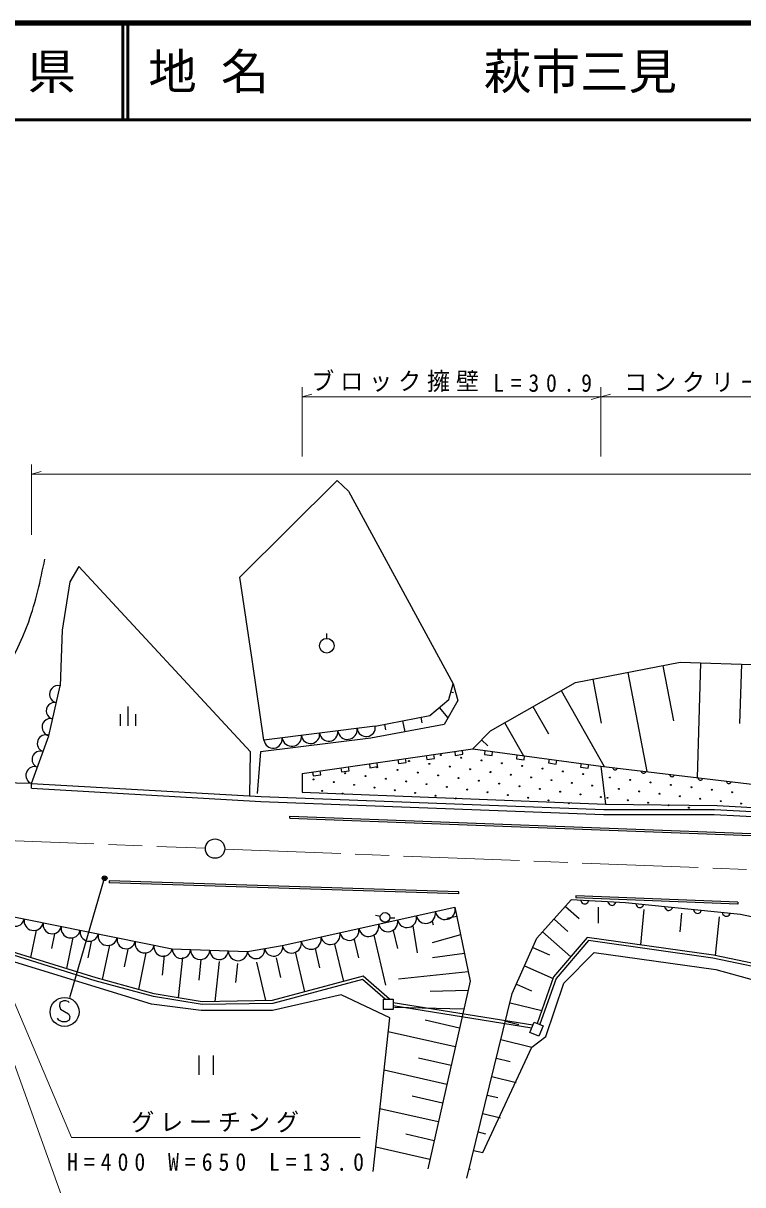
# Model space of a CAD drawing. Units: millimetres, scale not verified. Extents: x 40000 to 680000, y 20000 to 380000.
# Drawn here: x 357444 to 431830, y 259832 to 380000 of the extents above; entities that cross this region are included whole.
import ezdxf
from ezdxf.enums import TextEntityAlignment as Align

# ---------------------------------------------------------------- set-up
doc = ezdxf.new("R2010")
doc.units = ezdxf.units.MM
doc.header["$LTSCALE"] = 1000
doc.linetypes.add('CHAIN', pattern=[18.5, 12, -1.5, 3.5, -1.5])
for name, color, linetype, lineweight in [('M-BGD', 7, 'Continuous', 25), ('M-BMK', 2, 'CHAIN', 13), ('M-BMK-SRVR', 3, 'Continuous', 25), ('M-STR-HTXT', 7, 'Continuous', 13), ('M-STR-STRC', 7, 'Continuous', 25), ('M-TTL', 2, 'Continuous', 140), ('M-TTL-LINE', 7, 'Continuous', 50)]:
    doc.layers.add(name, color=color, linetype=linetype, lineweight=lineweight)
doc.layers.add('M-TTL-TXT', color=7, linetype='Continuous')
doc.styles.add('ＭＳ ゴシック', font='')
doc.styles.get('ＭＳ ゴシック').set_extended_font_data('MS Gothic')

msp = doc.modelspace()

# ---------------------------------------------------------------- linework, layer by layer
at = {"layer": 'M-BGD'}
for p, q in [((388825, 316358), (388825, 316878)), ((427475, 313817), (427107, 301948)), ((431698, 313686), (431509, 307563)), ((419944, 312835), (421927, 302573)), ((423557, 313533), (424661, 307821)), ((360083, 306288), (361262, 311460)), ((416330, 312137), (417209, 307586)), ((401662, 310845), (401911, 310774)), ((413061, 310958), (417515, 303105)), ((368263, 309313), (368263, 307313)), ((400450, 309203), (401347, 308135)), ((410137, 309299), (411736, 306479)), ((367463, 308513), (367463, 307313)), ((369063, 308513), (369063, 307313)), ((396656, 307826), (396881, 306687)), ((398534, 308196), (398648, 307616)), ((407212, 307641), (409153, 304218)), ((393840, 307270), (382316, 305829)), ((394778, 307455), (394889, 306896)), ((358310, 301345), (360083, 306288)), ((404832, 305865), (405472, 305245)), ((417166, 303147), (461235, 297831)), ((417166, 303147), (417628, 299218)), ((385003, 297776), (385010, 297976)), ((385003, 297776), (439555, 295694)), ((385010, 297976), (439562, 295894)), ((366344, 291282), (366337, 291082)), ((402471, 289927), (366337, 291082)), ((402477, 290127), (366344, 291282)), ((402471, 289927), (402477, 290127)), ((414583, 289709), (414575, 289509)), ((431338, 289065), (414583, 289709)), ((349910, 288891), (372854, 284231)), ((384223, 284582), (402060, 288540)), ((413495, 288633), (414919, 287364)), ((431331, 288865), (414575, 289509)), ((416894, 288552), (416875, 286907)), ((431338, 289065), (431331, 288865)), ((394363, 287582), (393871, 287674)), ((395353, 287465), (395853, 287441)), ((402258, 287585), (401248, 287376)), ((412316, 287311), (413753, 286029)), ((421619, 288323), (421247, 284645)), ((425504, 287930), (425310, 286015)), ((429389, 287537), (428985, 283545)), ((358788, 286180), (358202, 283350)), ((395698, 286141), (396128, 284292)), ((397718, 286611), (398177, 283831)), ((399737, 287080), (399823, 286711)), ((360679, 285789), (360366, 284279)), ((362570, 285397), (361905, 282189)), ((364460, 285006), (364108, 283307)), ((391658, 285201), (392102, 283296)), ((393678, 285671), (394882, 280495)), ((402654, 285674), (399710, 284853)), ((411136, 285988), (414040, 283398)), ((366351, 284614), (365613, 281053)), ((368241, 284223), (367861, 282386)), ((370132, 283831), (369348, 280045)), ((372854, 284231), (380615, 283981)), ((380615, 283981), (384223, 284582)), ((385599, 283792), (386530, 279788)), ((387619, 284262), (388077, 282292)), ((389639, 284732), (390540, 280856)), ((403050, 283762), (399749, 283320)), ((410123, 284377), (411844, 283609)), ((372024, 283534), (371808, 281517)), ((373919, 283330), (373473, 279184)), ((375813, 283127), (375585, 280997)), ((377708, 282923), (377264, 278791)), ((379602, 282720), (379393, 280773)), ((381560, 282853), (382482, 278886)), ((383579, 283323), (384052, 281288)), ((409275, 282476), (412218, 281164)), ((403446, 281851), (396250, 281118)), ((408428, 280576), (409975, 279886)), ((403425, 279925), (399513, 279821)), ((410132, 276331), (395694, 278658)), ((410015, 276046), (395694, 278354)), ((402986, 277984), (395818, 278170)), ((407769, 278671), (411050, 277864)), ((402548, 276042), (398990, 276845)), ((407299, 276760), (408666, 276424)), ((402109, 274101), (395174, 275667)), ((406829, 274849), (410034, 274061)), ((375586, 273218), (375586, 271218)), ((377106, 271218), (377106, 273218)), ((401671, 272159), (398315, 272917)), ((406360, 272939), (407792, 272587)), ((401233, 270218), (394745, 271683)), ((405890, 271028), (408413, 270407)), ((400794, 268276), (397662, 268983)), ((405420, 269118), (406511, 268849)), ((400356, 266335), (394316, 267698)), ((404950, 267207), (406793, 266754)), ((399917, 264393), (397009, 265050)), ((404480, 265297), (405231, 265112)), ((399479, 262452), (393887, 263714)), ((404010, 263386), (404957, 263153)), ((403540, 261475), (403698, 261437))]:
    msp.add_line(p, q, dxfattribs=at)
for points in [[(382316, 305829), (381154, 313933), (379825, 322691), (389912, 332699), (391084, 331604), (401897, 311666), (402366, 309946), (400958, 307443), (393374, 306036)], [(380863, 300094), (380942, 304629), (363192, 323785), (362254, 322222), (361472, 317217), (361262, 311460)], [(403915, 304919), (405750, 306811), (414523, 311787), (425364, 313882), (433810, 313621), (444351, 312180), (449720, 309365), (457745, 303996), (463638, 297580)], [(393840, 307270), (399473, 308382), (401427, 310024), (401897, 311666)], [(393374, 306036), (381958, 304629), (381645, 300328)], [(386272, 302376), (403915, 304919), (417166, 303147)], [(399108, 304226), (399165, 303830), (399957, 303944), (399900, 304340)], [(402048, 304650), (402105, 304254), (402897, 304368), (402840, 304764)], [(405175, 304750), (405122, 304354), (405915, 304248), (405968, 304644)], [(408487, 304307), (408434, 303911), (409227, 303805), (409280, 304201)], [(390286, 302955), (390343, 302559), (391135, 302673), (391078, 303069)], [(393227, 303379), (393284, 302983), (394076, 303097), (394019, 303493)], [(396167, 303803), (396224, 303407), (397016, 303521), (396959, 303917)], [(411800, 303864), (411747, 303468), (412540, 303362), (412593, 303758)], [(415113, 303421), (415060, 303025), (415853, 302919), (415906, 303315)], [(418387, 303000), (418400, 302938), (418423, 302884), (418467, 302829), (418513, 302793), (418570, 302766), (418650, 302756), (418712, 302769), (418765, 302793), (418821, 302837), (418856, 302883), (418883, 302940)], [(386272, 302376), (386272, 300450), (417628, 299218), (429185, 299064), (461235, 297292), (461235, 297831)], [(387346, 302531), (387403, 302135), (388195, 302250), (388138, 302645)], [(421325, 302645), (421338, 302583), (421361, 302530), (421405, 302474), (421451, 302439), (421508, 302412), (421588, 302402), (421650, 302415), (421703, 302439), (421758, 302482), (421794, 302528), (421821, 302585)], [(424263, 302291), (424275, 302229), (424299, 302176), (424343, 302120), (424389, 302084), (424446, 302057), (424526, 302048), (424588, 302060), (424641, 302084), (424696, 302128), (424732, 302174), (424759, 302231)], [(427201, 301936), (427213, 301874), (427237, 301821), (427281, 301766), (427327, 301730), (427384, 301703), (427463, 301693), (427525, 301706), (427579, 301730), (427634, 301773), (427670, 301819), (427697, 301877)], [(358282, 300846), (358310, 301345), (353644, 301439), (353640, 300939)], [(358282, 300846), (382003, 299496), (417450, 298147), (428886, 298147), (452758, 296890), (462383, 296378)], [(358310, 301345), (382026, 299996), (417460, 298647), (428899, 298647), (452785, 297389), (462409, 296878)], [(430139, 301582), (430151, 301520), (430175, 301467), (430219, 301411), (430265, 301375), (430322, 301348), (430401, 301339), (430463, 301352), (430517, 301375), (430572, 301419), (430608, 301465), (430635, 301522)], [(402060, 288540), (403644, 280896), (399260, 261481)], [(403305, 260520), (408004, 279626), (410547, 285327), (414085, 289295)], [(437113, 286632), (431610, 287794), (419701, 289004), (414085, 289295)], [(415089, 289243), (415116, 289145), (415160, 289063), (415236, 288979), (415313, 288927), (415408, 288890), (415535, 288883), (415633, 288910), (415715, 288954), (415799, 289030), (415851, 289107), (415888, 289201)], [(417897, 289098), (417924, 289000), (417968, 288918), (418044, 288834), (418121, 288782), (418216, 288745), (418343, 288738), (418441, 288765), (418523, 288809), (418607, 288885), (418659, 288962), (418696, 289056)], [(420792, 288893), (420814, 288795), (420853, 288710), (420925, 288623), (421000, 288567), (421092, 288525), (421219, 288512), (421318, 288534), (421402, 288574), (421490, 288646), (421546, 288720), (421587, 288813)], [(423769, 288591), (423791, 288492), (423831, 288408), (423902, 288320), (423977, 288264), (424069, 288223), (424197, 288210), (424295, 288232), (424380, 288271), (424467, 288343), (424523, 288418), (424565, 288510)], [(426746, 288288), (426768, 288190), (426808, 288105), (426880, 288017), (426954, 287962), (427047, 287920), (427174, 287907), (427273, 287929), (427357, 287969), (427445, 288040), (427501, 288115), (427542, 288207)], [(429724, 287986), (429746, 287887), (429785, 287802), (429857, 287715), (429932, 287659), (430024, 287617), (430151, 287604), (430250, 287627), (430334, 287666), (430422, 287738), (430478, 287813), (430520, 287905)], [(466006, 275021), (436086, 282063), (428804, 283582), (415761, 285416), (412277, 281330), (410578, 276531)], [(465938, 274729), (436021, 281770), (428753, 283287), (415882, 285096), (412541, 281177), (410861, 276431)], [(395316, 279031), (392593, 281402), (383194, 278899), (375951, 278767), (370989, 279602), (364972, 281227), (355310, 284257), (353884, 284433), (351002, 283230)], [(394859, 279031), (392516, 281071), (383236, 278600), (375929, 278467), (370924, 279308), (364888, 280939), (355246, 283963), (353926, 284125), (351118, 282953)], [(404957, 263153), (410034, 274061), (411471, 275158), (413320, 280704), (416479, 283863), (429036, 282091), (467179, 271537), (470800, 268532), (464945, 257130)], [(393616, 261201), (395329, 277098), (390322, 279470), (383208, 277845), (375830, 277845), (370691, 278504), (355232, 283291), (353695, 283203), (350644, 281885), (348799, 276703), (348624, 272882)]]:
    msp.add_lwpolyline(points, dxfattribs=at)
for points in [[(395694, 277966), (394677, 277966), (394677, 279031), (395694, 279031)], [(409830, 275594), (410266, 276659), (411188, 276282), (410752, 275217)]]:
    msp.add_lwpolyline(points, close=True, dxfattribs=at)
for centre, radius in [((388825, 315598), 760), ((400620, 304289), 50), ((402723, 304008), 50), ((394031, 303030), 50), ((397326, 303660), 50), ((399428, 303379), 50), ((401531, 303097), 50), ((403633, 302816), 50), ((404825, 303727), 50), ((406928, 303446), 50), ((409031, 303165), 50), ((411133, 302884), 50), ((387442, 301771), 50), ((390737, 302401), 50), ((392839, 302120), 50), ((394942, 301838), 50), ((396134, 302749), 50), ((398236, 302468), 50), ((400339, 302187), 50), ((402442, 301906), 50), ((404544, 301624), 50), ((405736, 302535), 50), ((407839, 302254), 50), ((409941, 301973), 50), ((412044, 301692), 50), ((413236, 302602), 50), ((415338, 302321), 50), ((418092, 301967), 50), ((420198, 301713), 50), ((388353, 300579), 50), ((389545, 301490), 50), ((391647, 301209), 50), ((393750, 300928), 50), ((395853, 300646), 50), ((397044, 301557), 50), ((399147, 301276), 50), ((401250, 300995), 50), ((403352, 300714), 50), ((405455, 300433), 50), ((406647, 301343), 50), ((408749, 301062), 50), ((410852, 300781), 50), ((412955, 300500), 50), ((414146, 301411), 50), ((416249, 301129), 50), ((419018, 300787), 50), ((421124, 300533), 50), ((422304, 301459), 50), ((424410, 301205), 50), ((426516, 300951), 50), ((428622, 300697), 50), ((430728, 300443), 50), ((390455, 300298), 50), ((397955, 300365), 50), ((400058, 300084), 50), ((402160, 299803), 50), ((407557, 300151), 50), ((409660, 299870), 50), ((411763, 299589), 50), ((413865, 299308), 50), ((415057, 300219), 50), ((417160, 299937), 50), ((417838, 299861), 50), ((419944, 299607), 50), ((422050, 299353), 50), ((423230, 300279), 50), ((425336, 300025), 50), ((427442, 299771), 50), ((429548, 299517), 50), ((431654, 299263), 50), ((424156, 299099), 50), ((426262, 298845), 50), ((394854, 287489), 500)]:
    msp.add_circle(centre, radius, dxfattribs=at)
for centre, radius, start, end in [((361061, 310578), 900, 77.16439, 257.16439), ((360672, 308871), 850, 77.16439, 257.16439), ((360283, 307165), 900, 77.16439, 257.16439), ((387142, 306433), 950, 187.12502, 7.12502), ((389027, 306668), 950, 187.12502, 7.12502), ((390962, 306910), 1000, 187.12502, 7.12502), ((392897, 307152), 950, 187.12502, 7.12502), ((359796, 305486), 900, 70.26601, 250.26601), ((383272, 305949), 950, 187.12502, 7.12502), ((385207, 306191), 1000, 187.12502, 7.12502), ((359205, 303839), 850, 70.26601, 250.26601), ((358614, 302192), 900, 70.26601, 250.26601), ((401063, 288319), 1050, 192.51177, 12.51177), ((356623, 287528), 950, 168.51937, 348.51937), ((358534, 287140), 1000, 168.51937, 348.51937), ((395157, 287008), 1000, 192.51177, 12.51177), ((397109, 287442), 1000, 192.51177, 12.51177), ((399062, 287875), 1000, 192.51177, 12.51177), ((360445, 286751), 950, 168.51937, 348.51937), ((362356, 286363), 1000, 168.51937, 348.51937), ((364267, 285975), 950, 168.51937, 348.51937), ((391154, 286120), 1000, 192.51177, 12.51177), ((393155, 286564), 1050, 192.51177, 12.51177), ((366178, 285587), 1000, 168.51937, 348.51937), ((368089, 285199), 950, 168.51937, 348.51937), ((370000, 284811), 1000, 168.51937, 348.51937), ((385199, 284799), 1000, 192.51177, 12.51177), ((387200, 285243), 1050, 192.51177, 12.51177), ((389202, 285687), 1000, 192.51177, 12.51177), ((371911, 284423), 950, 168.51937, 348.51937), ((373803, 284201), 950, 178.15122, 358.15122), ((375752, 284138), 1000, 178.15122, 358.15122), ((377701, 284075), 950, 178.15122, 358.15122), ((379650, 284012), 1000, 178.15122, 358.15122), ((381503, 284129), 900, 189.46232, 9.46232), ((383328, 284433), 950, 189.46232, 9.46232)]:
    msp.add_arc(centre, radius, start, end, dxfattribs=at)
msp.add_open_spline([(351303, 306562), (353911, 310245), (356518, 313928), (358005, 318072), (358752, 320156), (359216, 322356), (359680, 324556)], degree=3, knots=[0, 0, 0, 0, 1, 1, 1, 2, 2, 2, 2], dxfattribs=at)
at = {"layer": 'M-BMK'}
for p, q in [((334279, 296294), (376274, 294644)), ((378272, 294565), (476370, 290712))]:
    msp.add_line(p, q, dxfattribs=at)
at = {"layer": 'M-BMK-SRVR'}
msp.add_circle((377273, 294605), 1000, dxfattribs=at)
at = {"layer": 'M-STR-HTXT'}
for p, q in [((386272, 335164), (386272, 342343)), ((386272, 341343), (387272, 341623)), ((386272, 341343), (417166, 341343)), ((417166, 341343), (416166, 341063)), ((417166, 342343), (417166, 335164)), ((417166, 341343), (418166, 341623)), ((417166, 341343), (461235, 341343)), ((358310, 327087), (358310, 334343)), ((358310, 333343), (359310, 333623)), ((358310, 333343), (575883, 333343))]:
    msp.add_line(p, q, dxfattribs=at)
for points in [[(353152, 286591), (362423, 264738), (392287, 264738)], [(351607, 285928), (362865, 254584), (392846, 254584)]]:
    msp.add_lwpolyline(points, dxfattribs=at)
at = {"layer": 'M-STR-STRC'}
msp.add_line((362274, 279223), (365854, 291544), dxfattribs=at)
msp.add_lwpolyline([(362198, 278673), (362078, 278793), (361838, 278853), (361598, 278853), (361238, 278673), (361178, 278313), (361298, 278013), (362138, 277533), (362258, 277233), (362198, 276873), (361898, 276693), (361478, 276693), (361118, 276873), (360998, 277053)], dxfattribs=at)
for centre, radius in [((365854, 291544), 250), ((365854, 291544), 150), ((365854, 291544), 50), ((361718, 277713), 1500)]:
    msp.add_circle(centre, radius, dxfattribs=at)
at = {"layer": 'M-TTL'}
msp.add_line((680000, 380000), (40000, 380000), dxfattribs=at)
at = {"layer": 'M-TTL-LINE'}
for p, q in [((367750, 380000), (367750, 370000)), ((368250, 380000), (368250, 370000)), ((40000, 370000), (680000, 370000))]:
    msp.add_line(p, q, dxfattribs=at)

# ---------------------------------------------------------------- texts
at = {"layer": 'M-STR-HTXT', "char_height": 1833, "attachment_point": 7, "style": 'ＭＳ ゴシック'}
for s, insert in [('\\T1.26;\\W0.95;ブロック擁壁', (387220, 341843)), ('\\T1.62;\\W0.9;L=30.9', (406035, 341843)), ('\\T1.26;\\W0.95;コンクリート', (419572, 341843)), ('\\T1.26;\\W0.95;グレーチング', (368605, 265238)), ('\\T1.55;\\W0.9;H=400\\~W=650\\~L=13.0', (361978, 261252))]:
    msp.add_mtext(s, dxfattribs=dict(at, insert=insert))
at = {"layer": 'M-TTL-TXT', "style": 'ＭＳ ゴシック'}
for s, p in [('地 名', (370380, 375000)), ('萩市三見', (405024, 375000))]:
    msp.add_text(s, height=3666, dxfattribs=at).set_placement(p, align=Align.MIDDLE_LEFT)
msp.add_text('山\u3000口\u3000県', height=3666, dxfattribs=at).set_placement((350375, 375000), align=Align.MIDDLE_CENTER)

doc.saveas('drawing.dxf')
